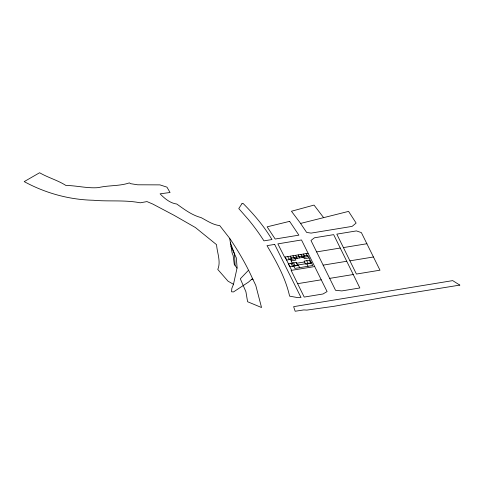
<?xml version="1.0" encoding="UTF-8"?>
<svg xmlns="http://www.w3.org/2000/svg" width="484" height="484" viewBox="0 0 484 484"><rect width="100%" height="100%" fill="white"/><g stroke="black" fill="none" stroke-linecap="round" stroke-linejoin="round"><path stroke-width="0.73" d="M233.488 284.302L237.118 267.761L236.307 257.851L231.007 246.302L229.658 238.297L219.73 225.586C212.899 224.909 207.013 220.68 201.048 217.588C191.821 215.15 184.422 209.451 176.787 204.036C170.247 203.213 164.53 198.513 160.101 193.824L170.053 192.499L166.962 187.157L159.938 184.876L137.686 184.797L130.498 183.666L129.385 182.885C119.409 186.298 108.646 185.142 98.373 187.617C87.489 188.554 76.762 185.566 65.933 185.463C57.602 180.187 48.061 177.676 39.603 172.746L24.2 181.615C45.393 193.134 69.206 199.741 93.345 200.249C108.997 201.689 124.69 199.759 140.245 202.808L146.973 201.586L152.744 204.042L174.095 215.319L195.427 227.547L216.56 244.68C217.086 252.775 221.146 261.523 217.782 269.455L228.055 281.192L233.488 284.302L231.824 288.385L231.564 291.791L233.482 291.937L248.486 282.118L252.521 278.566C246.174 264.452 238.376 251.081 229.658 238.297M248.48 270.284L240.312 278.79L245.92 291.755L247.596 301.732L261.535 307.522L255.758 285.312L252.521 278.566M300.588 223.427L348.571 211.387L356.133 223.082L352.098 226.385L311.079 233.107L306.626 232.411L300.171 222.834L291.441 211.242L314.031 205.095L323.621 217.649M308.09 253.271L284.586 257.119L277.864 243.869L301.502 239.961L327.087 291.574L322.973 293.994L304.212 297.067L291.114 270.411L314.679 266.551M316.615 251.91L335.551 290.303L341.825 290.914L359.842 287.968L333.67 234.643L314.418 237.795L310.976 240.487L316.615 251.91L340.246 248.038M343.428 247.59L366.89 243.742M291.205 260.864L295.924 260.096L294.599 257.397M309.04 257.942L304.321 258.716L302.996 256.018M296.668 263.248L304.539 261.953M293.588 265.716L305.434 263.774M311.424 262.794L306.705 263.562L308.03 266.267M323.143 265.135L346.738 261.269M349.932 260.84L373.442 256.986L379.982 270.193L356.418 274.053L336.816 234.129L356.43 230.91L361.366 232.598L373.442 256.986M297.642 283.672L321.243 279.8M329.664 278.379L353.235 274.519M251.25 279.425L253.065 279.692M237.009 268.106L234.268 264.3L233.149 255.504L232.157 253.138L231.007 246.302M306.1 253.598L307.588 256.623L286.601 260.065L285.112 257.034L291.64 270.326M303.48 254.027L304.968 257.058M306.753 260.688L308.241 263.719M300.854 254.457L302.343 257.488M298.229 254.887L299.717 257.918M295.609 255.316L297.097 258.347M298.307 264.942L299.632 267.64M292.983 255.746L294.472 258.777M290.358 256.175L291.846 259.206M293.637 262.842L295.125 265.867M287.738 256.605L289.226 259.636M291.011 263.272L292.499 266.297M230.414 242.768L234.571 254.07L235.055 265.389M241.909 203.758L238.769 208.556L248.304 219.44A429.998 248.256 0 0 1 261.463 237.063L263.962 240.857L271.972 239.55C264.046 226.222 253.949 214.345 243.028 203.395L241.909 203.758M289.62 221.351L267.132 226.833L275.172 239.029L298.888 235.151L289.62 221.351M459.8 285.1L387.944 296.692L334.396 306.227L306.941 310.087L303.777 309.929L295.161 311.254L293.631 306.65L452.697 280.623L459.8 285.1M274.67 244.396L266.993 245.66C276.37 261.566 285.554 277.967 289.607 296.154L296.819 297.448L301.012 297.515L274.67 244.396M307.715 255.243L289.88 258.166L294.913 268.414L312.749 265.492L307.715 255.243M296.256 262.413L288.385 263.701L289.874 266.732L297.745 265.438L296.256 262.413M309.379 260.259L304.127 261.118L305.622 264.149L310.867 263.29L309.379 260.259"/></g></svg>
